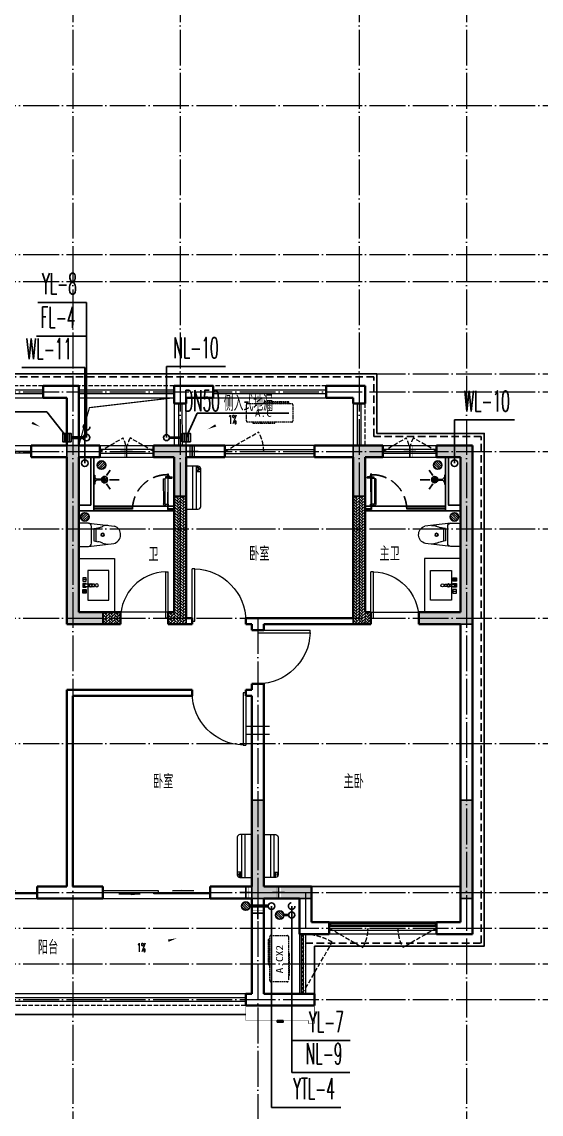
# Model space of a CAD drawing. Extents: x 27938 to 650306, y -92720 to 1524912.
# Drawn here: x 319461 to 328171, y 594028 to 612355 of the extents above; entities that cross this region are included whole.
import ezdxf

# ---------------------------------------------------------------- set-up
doc = ezdxf.new("R2010")
doc.units = 0
doc.header["$LTSCALE"] = 1000
doc.header["$MEASUREMENT"] = 0
for name, pattern in [('DASH', [0.35, 0.25, -0.1]), ('DOTE', [2.42, 2, -0.2, 0.02, -0.2]), ('HIDDEN', [0.375, 0.25, -0.125])]:
    doc.linetypes.add(name, pattern=pattern)
for name, color, linetype in [('3-栏杆1', 135, 'Continuous'), ('3.5方案汇报，与郭总、侯月琴确定户型_t8$0$2020.03.04 -1安徽标准化洋房户型(UA）_t8_t8$0$看线', 154, 'Continuous'), ('COLUMN', 9, 'Continuous'), ('DIM_凝结', 3, 'Continuous'), ('DIM_废水', 3, 'Continuous'), ('DIM_污水', 3, 'Continuous'), ('DIM_阳台', 132, 'Continuous'), ('DIM_雨水', 3, 'Continuous'), ('EQUIP_地漏', 7, 'Continuous'), ('EQUIP_污水', 7, 'Continuous'), ('IP-bath&kitchen-JOHNSON', 4, 'Continuous'), ('P-bath&kitchen-JOHNSON', 4, 'Continuous'), ('PIPE-凝结', 150, 'N'), ('PIPE-废水', 31, 'F'), ('PIPE-阳台', 132, 'YT'), ('PUB_TEXT', 4, 'Continuous'), ('TWT_LEAD', 3, 'Continuous'), ('VALVE_不分区给水', 7, 'Continuous'), ('VPIPE-凝结', 150, 'Continuous'), ('VPIPE-废水', 31, 'Continuous'), ('VPIPE-污水', 2, 'W'), ('VPIPE-阳台', 132, 'YT'), ('VPIPE-雨水', 4, 'DASH'), ('ZC', 6, 'Continuous'), ('保温', 6, 'Continuous'), ('机电标识类', 1, 'Continuous'), ('看线', 251, 'Continuous'), ('立面', 73, 'Continuous'), ('铝合金', 144, 'Continuous')]:
    doc.layers.add(name, color=color, linetype=linetype)
for name, color, linetype, lineweight in [('DOTE', 19, 'DOTE', 9), ('LVTRY', 1, 'Continuous', 13), ('PUB_HATCH', 8, 'Continuous', 9), ('WALL', 9, 'Continuous', 40), ('WINDOW', 8, 'Continuous', 15), ('平面-排水沟', 86, 'Continuous', 15), ('平面-栏杆', 135, 'Continuous', 15), ('平面-看线', 45, 'Continuous', 15), ('平面-空调室内机', 176, 'Continuous', 9), ('平面-空调预留孔', 173, 'Continuous', 15), ('空调', 76, 'Continuous', 13)]:
    doc.layers.add(name, color=color, linetype=linetype, lineweight=lineweight)
doc.styles.add('_TCH_DIM', font='SIMPLEX.shx', dxfattribs={"width": 0.6, "oblique": 10, "bigfont": 'hztxt.shx'})
doc.styles.add('_TWT_SERIAL', font='simplex.shx', dxfattribs={"width": 0.6, "oblique": 10, "height": 3, "bigfont": 'aadri.shx'})
doc.styles.get("Standard").update_dxf_attribs({"font": 'gbenor.shx', "bigfont": 'gbcbig.shx'})
doc.styles.add('黑体', font='simhei.ttf')
doc.linetypes.add('F', pattern='A,3,-0.2,["F",Standard,S=0.25,R=0,X=-0.1,Y=-0.115],-0.2', length=3.4)
doc.linetypes.add('N', pattern='A,3,-0.2,["N",Standard,S=0.25,R=0,X=-0.1,Y=-0.115],-0.2', length=3.4)
doc.linetypes.add('W', pattern='A,3,-0.2,["W",Standard,S=0.25,R=0,X=-0.1,Y=-0.115],-0.2', length=3.4)
doc.linetypes.add('YT', pattern='A,3,-0.2,["YT",Standard,S=0.25,R=0,X=-0.1,Y=-0.115],-0.35', length=3.55)

# ---------------------------------------------------------------- blocks, each defined once
blk = doc.blocks.new('rrrrrrrrrrrra')
at = {"color": 0}
for p, q in [((-112, 459), (-112, 324)), ((253, 484), (-87, 484)), ((278, 324), (278, 459)), ((-112, 324), (-64, -103)), ((-59, 271), (224, 271)), ((-21, 232), (-34, 154)), ((191, 200), (-26, 200)), ((186, 232), (-21, 232)), ((186, 232), (199, 154)), ((278, 324), (228, -116))]:
    blk.add_line(p, q, dxfattribs=at)
for centre, radius, start, end in [((-87, 459), 25, 90, 180), ((253, 459), 25, 0, 90), ((-59, 324), 53.3, 180, 270), ((224, 324), 53.3, 270, 0), ((149, -3), 224, 158.5202, 180), ((-323, 210), 294, 333.5369, 351.4828), ((488, 210), 294, 188.5172, 206.4631), ((16, -3), 224, 0, 21.4798), ((84, -64), 153, 195.0773, 340.1181)]:
    blk.add_arc(centre, radius, start, end, dxfattribs=at)
blk = doc.blocks.new('A$C1E0F638F')
at = {"color": 0}
for points in [[(500, 435), (500, 85), (0, 85), (0, 435)], [(270, 30), (230, 30), (230, 195), (270, 195)], [(120, 0), (180, 0), (180, 60), (120, 60)], [(147, 55), (153, 55), (153, 5), (147, 5)], [(230, 30), (270, 30), (270, 10), (230, 10)], [(380, 0), (320, 0), (320, 60), (380, 60)], [(353, 55), (347, 55), (347, 5), (353, 5)]]:
    blk.add_lwpolyline(points, close=True, dxfattribs=at)
blk.add_lwpolyline([(270, 60), (280, 60), (280, 0), (220, 0), (220, 60), (230, 60)], dxfattribs=at)
blk.add_circle((250, 236), 26, dxfattribs=at)
blk = doc.blocks.new('135')
blk.add_hatch(color=0).paths.add_polyline_path([(5, 2), (4, -1), (-5, 2), (-4, 5)])
at = {"color": 0}
for p, q in [((-6, 19), (-3, 19)), ((-3, 19), (-6, 19)), ((-6, 3), (5, -2)), ((-6, 3), (-5, 3)), ((-5, 11), (-5, 31)), ((5, 11), (-5, 11)), ((5, 10), (-5, 10)), ((-5, 3), (-4, 6)), ((-4, 6), (5, 2)), ((0, 0), (0, 39)), ((6, 19), (3, 19)), ((3, 19), (6, 19)), ((4, -1), (5, 2)), ((5, 11), (5, 32)), ((4, -1), (6, -2))]:
    blk.add_line(p, q, dxfattribs=at)
for centre, radius, start, end in [((6, 16), 13.5, 151.0147, 204.8403), ((13, 4), 20.5, 163.0924, 182.0012), ((-6, 4), 1, 184.2275, 248.4661), ((-5, 22), 0.5, 335.7643, 151.0147), ((4, 18), 9.42, 155.7643, 171.9773), ((9, 15), 14.6, 166.278, 198.0953), ((14, 4), 19.5, 163.7443, 182.5269), ((-5, 3), 0.5, 181.9385, 247.2597), ((5, 22), 0.5, 29.8425, 204.574), ((-6, 17), 11.7, 10.475, 24.574), ((-6, 15), 12.4, 338.6449, 16.0476), ((29, 7), 24, 172.9439, 199.2318), ((-6, 16), 13.4, 334.9111, 29.8425), ((26, 6), 20.6, 169.1454, 199.9526), ((6, -1), 1.17, 247.4597, 19.9526), ((6, -1), 0.5, 247.4597, 19.2318)]:
    blk.add_arc(centre, radius, start, end, dxfattribs=at)
blk.add_open_spline([(-5, 31), (-4, 31), (-2, 33), (1, 29), (3, 31), (5, 32)], degree=3, knots=[0, 0, 0, 0, 3.066329, 6.218313, 11.124135, 11.124135, 11.124135, 11.124135], dxfattribs=at)
blk = doc.blocks.new('SDFAWERAWER')
at = {"layer": 'LVTRY', "color": 0}
for p, q in [((593988, -1242191), (593978, -1242214)), ((594017, -1242203), (593988, -1242191)), ((594016, -1242220), (594027, -1242193)), ((594023, -1242211), (594030, -1242194)), ((594025, -1242211), (594031, -1242197)), ((594027, -1242193), (594033, -1242195)), ((594030, -1242194), (594031, -1242197)), ((594032, -1242197), (594033, -1242195)), ((594033, -1242195), (594034, -1242197)), ((594034, -1242198), (594034, -1242197)), ((593941, -1242210), (593784, -1242595)), ((593965, -1242220), (593807, -1242604)), ((593941, -1242210), (593965, -1242220)), ((594007, -1242226), (593978, -1242214)), ((594016, -1242220), (594022, -1242223)), ((594026, -1242204), (594018, -1242222)), ((594018, -1242222), (594021, -1242220)), ((594025, -1242211), (594021, -1242220)), ((594023, -1242221), (594022, -1242223)), ((594022, -1242223), (594024, -1242222)), ((594024, -1242221), (594024, -1242222)), ((594028, -1242234), (594078, -1242255)), ((594047, -1242201), (594036, -1242229)), ((594036, -1242229), (594039, -1242230)), ((594037, -1242211), (594088, -1242232)), ((594039, -1242230), (594045, -1242214)), ((594039, -1242230), (594042, -1242228)), ((594042, -1242228), (594051, -1242205)), ((594050, -1242202), (594043, -1242218)), ((594047, -1242201), (594050, -1242202)), ((594050, -1242202), (594051, -1242205)), ((594057, -1242246), (594067, -1242223)), ((593784, -1242595), (593807, -1242604)), ((593803, -1242641), (593813, -1242618)), ((593803, -1242641), (593833, -1242653)), ((593813, -1242618), (593842, -1242630)), ((593842, -1242630), (593833, -1242653)), ((593834, -1242656), (593833, -1242653)), ((593845, -1242629), (593834, -1242656)), ((593836, -1242657), (593834, -1242656)), ((593848, -1242630), (593836, -1242657)), ((593845, -1242629), (593842, -1242630)), ((593848, -1242630), (593845, -1242629)), ((593847, -1242662), (593858, -1242634)), ((593847, -1242662), (593850, -1242663)), ((593850, -1242663), (593861, -1242635)), ((593852, -1242662), (593862, -1242637)), ((593858, -1242634), (593861, -1242635)), ((593861, -1242635), (593862, -1242637))]:
    blk.add_line(p, q, dxfattribs=at)
blk.add_lwpolyline([(593823, -1242717), (594046, -1242174), (594037, -1242170), (593814, -1242713)], close=True, dxfattribs=at)
blk.add_arc((594075, -1242240), 15.3, 281.7932, 33.7019, dxfattribs=at)
for centre, major_axis, start_param, end_param in [((593974, -1242224), (3.93, 9.6), 0, 1.570796), ((593817, -1242608), (13.5, 33.1), 1.570796, 3.141593), ((593817, -1242608), (3.93, 9.6), 1.570796, 3.141593)]:
    blk.add_ellipse(centre, major_axis=major_axis, ratio=1, start_param=start_param, end_param=end_param, dxfattribs=at)
at = {"layer": 'P-bath&kitchen-JOHNSON', "color": 0, "linetype": 'DASH'}
blk.add_arc((593810, -1242714), 586, 67.5369, 157.1325, dxfattribs=at)
at = {"layer": 'LVTRY', "color": 8, "xscale": -1, "rotation": 157.7329157530927}
blk.add_blockref('135', (594045, -1242162), dxfattribs=at)
blk = doc.blocks.new('A$C5DCB2F21')
at = {"layer": 'IP-bath&kitchen-JOHNSON', "color": 0}
for p, q in [((-68, -213), (-158, -275)), ((0, -261), (0, -425)), ((68, -213), (158, -275))]:
    blk.add_line(p, q, dxfattribs=at)
for centre, major_axis, ratio, start_param, end_param in [((0, -179), (-51, 0), 0.990052, -1.36297, 4.504563), ((0, -178), (-26.8, 0), 0.994812, -1.167677, 4.309269)]:
    blk.add_ellipse(centre, major_axis=major_axis, ratio=ratio, start_param=start_param, end_param=end_param, dxfattribs=at)
at = {"layer": 'LVTRY', "color": 0}
for p, q in [((74, 0), (-74, 0)), ((-10, -174), (-10, -49)), ((11, -174), (11, -49))]:
    blk.add_line(p, q, dxfattribs=at)
blk.add_lwpolyline([(74, 0), (74, -16), (-74, -16), (-74, 0)], dxfattribs=at)
for points in [[(-26, -31, -0.364142), (-38, -16, -0.020495)], [(-10, -49, 0.214893), (-26, -31, 7.649644)], [(11, -49, -0.21439), (26, -31, -7.649644)], [(26, -31, 0.364142), (38, -16, 0.020495)]]:
    blk.add_lwpolyline(points, format="xyb", dxfattribs=at)
blk.add_arc((0, -174), 10.5, 180, 0, dxfattribs=at)
for centre, major_axis, ratio, start_param, end_param in [((0, -181), (53.6, 0), 0.987577, 1.76809, 7.656688), ((-12, -165), (0, 1.43), 0.85, -1.570796, 4.712389), ((12, -165), (0, 1.43), 0.85, 4.712389, 10.995574), ((-12, -189), (0, 1.43), 0.85, 4.712389, 10.995574), ((12, -189), (0, 1.43), 0.85, 4.712389, 10.995574)]:
    blk.add_ellipse(centre, major_axis=major_axis, ratio=ratio, start_param=start_param, end_param=end_param, dxfattribs=at)
blk = doc.blocks.new('GDGDRGDGRD')
at = {"layer": 'IP-bath&kitchen-JOHNSON', "color": 0}
for p, q in [((490533, 524228), (491883, 524228)), ((490533, 524193), (491183, 524193)), ((490533, 524183), (491183, 524183)), ((491183, 524183), (491183, 524193)), ((491883, 524183), (491783, 524183)), ((491783, 524173), (491783, 524183)), ((491883, 524173), (491783, 524173)), ((490533, 524148), (491883, 524148))]:
    blk.add_line(p, q, dxfattribs=at)
for points in [[(490533, 525048), (490533, 524148), (490283, 524148)], [(490483, 525048), (490483, 524248), (490283, 524248)]]:
    blk.add_lwpolyline(points, dxfattribs=at)
at = {"layer": 'LVTRY', "color": 0}
blk.add_lwpolyline([(490883, 522448), (490283, 522448), (490283, 523348), (490883, 523348)], close=True, dxfattribs=at)
at = {"layer": 'IP-bath&kitchen-JOHNSON', "color": 8}
for name, p, rotation in [('A$C5DCB2F21', (490533, 524673), 90.008488524447), ('SDFAWERAWER', (-528536, 1449334), 22.25976934310711)]:
    blk.add_blockref(name, p, dxfattribs=dict(at, rotation=rotation))
at = {"layer": 'LVTRY', "color": 8, "extrusion": (0, 0, -1), "xscale": -1, "zscale": -1, "rotation": 270}
blk.add_blockref('rrrrrrrrrrrra', (-490766, 523666), dxfattribs=at)
at = {"layer": 'LVTRY', "color": 8, "xscale": -1, "rotation": 270}
blk.add_blockref('A$C1E0F638F', (490347, 522649), dxfattribs=at)
blk = doc.blocks.new('FSFSFSFS')
at = {"layer": 'IP-bath&kitchen-JOHNSON', "color": 0}
for p, q in [((496432, 524228), (495082, 524228)), ((495082, 524183), (495182, 524183)), ((495082, 524173), (495182, 524173)), ((495182, 524173), (495182, 524183)), ((496432, 524193), (495782, 524193)), ((495782, 524183), (495782, 524193)), ((496432, 524183), (495782, 524183)), ((496432, 524148), (495082, 524148))]:
    blk.add_line(p, q, dxfattribs=at)
for points in [[(496432, 525048), (496432, 524148), (496682, 524148)], [(496482, 525048), (496482, 524248), (496682, 524248)]]:
    blk.add_lwpolyline(points, dxfattribs=at)
at = {"layer": 'LVTRY', "color": 0}
blk.add_lwpolyline([(496082, 522448), (496682, 522448), (496682, 523348), (496082, 523348)], close=True, dxfattribs=at)
at = {"layer": 'IP-bath&kitchen-JOHNSON', "color": 8, "xscale": -1}
for name, p, rotation in [('SDFAWERAWER', (1515501, 1449334), 337.7402306568929), ('A$C5DCB2F21', (496432, 524673), 269.991511475553)]:
    blk.add_blockref(name, p, dxfattribs=dict(at, rotation=rotation))
at = {"layer": 'LVTRY', "color": 8, "extrusion": (0, 0, -1), "zscale": -1, "rotation": 90.00000000000001}
blk.add_blockref('rrrrrrrrrrrra', (-496199, 523666), dxfattribs=at)
at = {"layer": 'LVTRY', "color": 8, "rotation": 90.00000000000001}
blk.add_blockref('A$C1E0F638F', (496617, 522649), dxfattribs=at)
blk = doc.blocks.new('gdfgdgdgr')
at = {"layer": 'PUB_HATCH'}
for points in [[(525378, 529314), (525378, 526314), (525978, 526314), (525978, 526514), (525578, 526514), (525578, 529114), (525578, 529114), (525578, 529314)], [(526828, 529114), (527178, 529114), (527178, 528464), (527378, 528464), (527378, 529314), (526828, 529314)], [(530678, 529114), (530678, 529314), (530178, 529314), (530178, 528464), (530378, 528464), (530378, 529114)], [(532178, 529314), (531578, 529314), (531578, 529114), (531978, 529114), (531978, 526514), (531278, 526514), (531278, 526314), (532178, 526314)], [(529478, 521914), (528678, 521914), (528678, 523364), (528478, 523364), (528478, 521714), (529478, 521714)], [(532178, 521714), (532178, 523364), (531978, 523364), (531978, 521714)]]:
    blk.add_hatch(color=256, dxfattribs=at).paths.add_polyline_path(points)
at = {"layer": 'COLUMN', "color": 8}
for p, q in [((525378, 529314), (525378, 526314)), ((525578, 529314), (525378, 529314)), ((525578, 529114), (525578, 529314)), ((527378, 529314), (526828, 529314)), ((526828, 529314), (526828, 529114)), ((527378, 528464), (527378, 529314)), ((530678, 529314), (530178, 529314)), ((530178, 529314), (530178, 528464)), ((530678, 529114), (530678, 529314)), ((532178, 529314), (531578, 529314)), ((531578, 529314), (531578, 529114)), ((532178, 526314), (532178, 529314)), ((525578, 526514), (525578, 529114)), ((525578, 529114), (525578, 529114)), ((526828, 529114), (527178, 529114)), ((527178, 529114), (527178, 528464)), ((530378, 528464), (530378, 529114)), ((530378, 529114), (530678, 529114)), ((531578, 529114), (531978, 529114)), ((531978, 529114), (531978, 526514)), ((527178, 528464), (527378, 528464)), ((530178, 528464), (530378, 528464)), ((525978, 526514), (525578, 526514)), ((525978, 526314), (525978, 526514)), ((531978, 526514), (531278, 526514)), ((531278, 526514), (531278, 526314)), ((525378, 526314), (525978, 526314)), ((531278, 526314), (532178, 526314)), ((528678, 523364), (528478, 523364)), ((528478, 523364), (528478, 521714)), ((528678, 521914), (528678, 523364)), ((532178, 523364), (531978, 523364)), ((531978, 523364), (531978, 521714)), ((532178, 521714), (532178, 523364)), ((529478, 521914), (528678, 521914)), ((529478, 521714), (529478, 521914)), ((528478, 521714), (529478, 521714)), ((531978, 521714), (532178, 521714))]:
    blk.add_line(p, q, dxfattribs=at)
blk = doc.blocks.new('ferre')
at = {"layer": '平面-空调预留孔', "color": 0, "linetype": 'DASH', "ltscale": 0.1}
for p, q in [((93393, 115403), (93393, 115393)), ((93403, 115383), (93756, 115383)), ((93766, 115393), (93766, 115403))]:
    blk.add_line(p, q, dxfattribs=at)
blk.add_lwpolyline([(94046, 115403), (93306, 115403, -0.414214), (93286, 115423), (93286, 115693, -0.414214), (93306, 115713), (94046, 115713, -0.414214), (94066, 115693), (94066, 115423, -0.414214)], format="xyb", close=True, dxfattribs=at)
blk.add_lwpolyline([(93997, 115743), (93577, 115743), (93577, 115727), (93997, 115727)], close=True, dxfattribs=at)
for centre, start, end in [((93403, 115393), 180, 270), ((93756, 115393), 270, 0)]:
    blk.add_arc(centre, 10, start, end, dxfattribs=at)
at = {"layer": '平面-空调预留孔', "color": 0, "linetype": 'DASH', "ltscale": 0.1, "style": '黑体', "width": 1.2}
blk.add_text('A.CX2', height=117, dxfattribs=at).set_placement((93428, 115492))
blk = doc.blocks.new('fergve')
at = {"layer": '平面-空调预留孔', "color": 8, "linetype": 'DASH', "ltscale": 0.1}
blk.add_blockref('ferre', (25670, -60416), dxfattribs=at)
blk = doc.blocks.new('dongkong')
at = {"color": 0}
blk.add_wipeout([(-603756, 210771), (-603756, 210571), (-603836, 210571), (-603836, 210771)], dxfattribs=at)
at = {"layer": '机电标识类', "color": 0, "linetype": 'DASH', "ltscale": 400}
for p, q in [((-603796, 210771), (-603796, 210571)), ((-603896, 210671), (-603696, 210671))]:
    blk.add_line(p, q, dxfattribs=at)
at = {"layer": '空调', "color": 0, "linetype": 'DASH', "const_width": 2}
blk.add_lwpolyline([(-603756, 210771), (-603756, 210571), (-603836, 210571), (-603836, 210771)], close=True, dxfattribs=at)
blk = doc.blocks.new('A$C001338C2')
at = {"color": 0}
for p, q in [((0, 249), (0, 22)), ((845, 304), (55, 304)), ((109, 215), (109, 304)), ((900, 22), (900, 249)), ((22, 0), (878, 0))]:
    blk.add_line(p, q, dxfattribs=at)
at = {"color": 0, "lineweight": 5}
for p, q in [((900, 215), (0, 215)), ((900, 143), (0, 143))]:
    blk.add_line(p, q, dxfattribs=at)
at = {"color": 0}
for points in [[(89, 226), (22, 226, -0.414214), (17, 232), (17, 243, -0.414214), (22, 249), (89, 249, -0.414214), (95, 243), (95, 232, -0.414214)], [(73, 275), (57, 275, -0.414214), (51, 281), (51, 283, -0.414214), (57, 289), (73, 289, -0.414214), (79, 283), (79, 281, -0.414214)]]:
    blk.add_lwpolyline(points, format="xyb", close=True, dxfattribs=at)
for centre, radius, start, end in [((55, 249), 55, 90, 180), ((845, 249), 55, 360, 90), ((22, 22), 22, 180, 270), ((878, 22), 22, 270, 360)]:
    blk.add_arc(centre, radius, start, end, dxfattribs=at)
blk = doc.blocks.new('A$C263B1184')
at = {"layer": '保温', "linetype": 'ByBlock', "ltscale": 10}
h = blk.add_hatch(dxfattribs=at)
h.set_pattern_fill('AR-HBONE', color=251, scale=55)
h.set_pattern_definition([(45, (-1020960.394, -343310.663), (0, 47.4157523), [100.584, -33.528]), (135, (-1020936.686, -343286.955), (3e-15, 47.4157523), [100.584, -33.528])])
h.paths.add_polyline_path([(-11700, 6200), (-11700, 8350), (-11900, 8350), (-11900, 6200)])
h = blk.add_hatch(dxfattribs=at)
h.set_pattern_fill('AR-HBONE', color=251, scale=55)
h.set_pattern_definition([(45, (-1017960.394, -343310.663), (0, 47.4157523), [100.584, -33.528]), (135, (-1017936.686, -343286.955), (3e-15, 47.4157523), [100.584, -33.528])])
h.paths.add_polyline_path([(-8700, 6200), (-8700, 8350), (-8900, 8350), (-8900, 6200)])
h = blk.add_hatch(dxfattribs=at)
h.set_pattern_fill('AR-HBONE', color=251, scale=55)
h.set_pattern_definition([(45, (-1021060.394, -345260.66), (0, 47.4157523), [100.584, -33.528]), (135, (-1021036.686, -345236.954), (3e-15, 47.4157523), [100.584, -33.528])])
h.paths.add_polyline_path([(-11900, 6200), (-11900, 6400), (-12000, 6400), (-12000, 6200)])
h = blk.add_hatch(dxfattribs=at)
h.set_pattern_fill('AR-HBONE', color=251, scale=55)
h.set_pattern_definition([(45, (-1017760.394, -345260.66), (0, 47.4157523), [100.584, -33.528]), (135, (-1017736.686, -345236.954), (3e-15, 47.4157523), [100.584, -33.528])])
h.paths.add_polyline_path([(-8600, 6200), (-8600, 6400), (-8700, 6400), (-8700, 6200)])
h = blk.add_hatch(dxfattribs=at)
h.set_pattern_fill('AR-HBONE', color=251, scale=55)
h.set_pattern_definition([(45, (-1016860.394, -345260.66), (0, 47.4157523), [100.584, -33.528]), (135, (-1016836.686, -345236.954), (3e-15, 47.4157523), [100.584, -33.528])])
h.paths.add_polyline_path([(-7500, 6200), (-7500, 6400), (-7800, 6400), (-7800, 6200)])
at = {"layer": '保温', "color": 251, "linetype": 'ByBlock', "ltscale": 10}
for p, q in [((-11700, 6300), (-11700, 6200)), ((-8900, 6300), (-8900, 6200))]:
    blk.add_line(p, q, dxfattribs=at)
blk = doc.blocks.new('GDGDGRDGDGDR')
at = {"layer": 'DOTE', "linetype": 'DOTE', "ltscale": 0.3}
for p, q in [((320317, 612949), (320317, 593949)), ((322117, 612949), (322117, 602349)), ((325117, 612949), (325117, 602349)), ((326917, 612949), (326917, 593949)), ((270117, 610949), (328917, 610949)), ((270117, 608449), (328917, 608449)), ((270117, 607999), (328917, 607999)), ((270117, 606449), (328917, 606449)), ((270117, 606149), (328917, 606149)), ((270117, 605149), (328917, 605149)), ((270117, 603849), (328917, 603849)), ((270117, 602349), (328917, 602349)), ((323417, 602349), (323417, 593949)), ((270117, 600249), (328917, 600249)), ((270117, 597749), (328917, 597749)), ((324217, 597749), (324217, 597149)), ((270117, 597149), (328917, 597149)), ((270117, 596549), (328917, 596549)), ((270117, 595949), (328917, 595949))]:
    blk.add_line(p, q, dxfattribs=at)
blk = doc.blocks.new('A$C12C278E8')
at = {"color": 8}
for points in [[(-60, 0), (-60, -200), (-140, -200), (-140, 0)], [(18060, 0), (18060, -200), (18140, -200), (18140, 0)]]:
    blk.add_wipeout(points, dxfattribs=at)
at = {"layer": '机电标识类', "color": 8, "linetype": 'DASH', "ltscale": 400}
for p, q in [((-100, 0), (-100, -200)), ((18100, 0), (18100, -200)), ((-200, -100), (0, -100)), ((18200, -100), (18000, -100))]:
    blk.add_line(p, q, dxfattribs=at)
at = {"layer": '空调', "color": 8, "linetype": 'DASH', "const_width": 2}
blk.add_lwpolyline([(-60, 0), (-60, -200), (-140, -200), (-140, 0)], close=True, dxfattribs=at)
at = {"layer": '空调', "color": 8, "linetype": 'DASH'}
blk.add_lwpolyline([(18060, 0), (18060, -200), (18140, -200), (18140, 0)], close=True, dxfattribs=at)
blk = doc.blocks.new('gsergvr')
at = {"layer": '平面-空调预留孔', "color": 0, "linetype": 'DASH', "ltscale": 0.1}
for p, q in [((34075, 17176), (34075, 17166)), ((34085, 17156), (34438, 17156)), ((34448, 17166), (34448, 17176))]:
    blk.add_line(p, q, dxfattribs=at)
blk.add_lwpolyline([(34729, 17176), (33989, 17176, -0.414214), (33969, 17196), (33969, 17466, -0.414214), (33989, 17486), (34729, 17486, -0.414214), (34749, 17466), (34749, 17196, -0.414214)], format="xyb", close=True, dxfattribs=at)
blk.add_lwpolyline([(34679, 17515), (34260, 17515), (34260, 17500), (34679, 17500)], close=True, dxfattribs=at)
for centre, start, end in [((34085, 17166), 180, 270), ((34438, 17166), 270, 0)]:
    blk.add_arc(centre, 10, start, end, dxfattribs=at)
at = {"layer": '平面-空调预留孔', "color": 0, "linetype": 'DASH', "ltscale": 0.1, "style": '黑体', "width": 1.2}
blk.add_text('A.C', height=117, dxfattribs=at).set_placement((34111, 17265))
blk = doc.blocks.new('rtyryrtyeeretee')
at = {"layer": '平面-空调预留孔', "color": 8}
blk.add_blockref('gsergvr', (635673, 326706), dxfattribs=at)
blk = doc.blocks.new('$TwtSys$00000137')
at = {"color": 7}
for p, q in [((-46.875, -93.75), (-46.875, 93.75)), ((0, -93.75), (0, 93.75)), ((46.875, -93.75), (46.875, 93.75))]:
    blk.add_line(p, q, dxfattribs=at)
blk.add_lwpolyline([(-93.75, -93.75), (93.75, -93.75), (93.75, 93.75), (-93.75, 93.75)], close=True, dxfattribs=at)
blk = doc.blocks.new('$VALVE$00000533')
at = {"ltscale": 0.5, "const_width": 25}
for points in [[(-225, 75), (225, 75)], [(-225, -75), (225, -75)]]:
    blk.add_lwpolyline(points, dxfattribs=at)
blk = doc.blocks.new('A$C63B27F85')
at = {"layer": 'VALVE_不分区给水', "xscale": 0.8999999999999999, "yscale": -0.8999999999999999, "zscale": 0.8999999999999999}
blk.add_blockref('$VALVE$00000533', (51300, -10480), dxfattribs=at)
blk = doc.blocks.new('$WINLIB2D$00000001')
at = {"color": 0}
for points in [[(-0.5, 0.5), (-0.5, -0.5)], [(-0.5, 0.5), (0.5, 0.5)], [(0.5, -0.5), (0.5, 0.5)], [(0.5, 0.167), (-0.5, 0.167)], [(0.5, -0.167), (-0.5, -0.167)], [(-0.5, -0.5), (0.5, -0.5)]]:
    blk.add_lwpolyline(points, dxfattribs=at)
blk = doc.blocks.new('$DorLib2D$00000131')
at = {"color": 0, "linetype": 'Continuous'}
for p, q in [((0.15, 0.125), (0.2319, 0.1973)), ((0.2319, 0.1973), (0.2319, 0.125)), ((-0.5, 0.125), (-0.5, 0)), ((0.0192, 0.125), (-0.5, 0.125)), ((0.0192, 0), (0.0192, 0.125)), ((0.35, 0.125), (0.15, 0.125)), ((-0.5, 0), (0.0192, 0)), ((-0.024, 0), (0.5, 0)), ((-0.024, -0.125), (-0.024, 0)), ((0.5, 0), (0.5, -0.125)), ((-0.35, -0.125), (-0.15, -0.125)), ((-0.2319, -0.1973), (-0.2319, -0.125)), ((-0.15, -0.125), (-0.2319, -0.1973)), ((0.5, -0.125), (-0.024, -0.125))]:
    blk.add_line(p, q, dxfattribs=at)
blk = doc.blocks.new('$DorLib2D$00000001')
for p, q in [((0.45, 0.975), (0.5, 0.975)), ((0.45, 0), (0.45, 0.975)), ((0.5, 0), (0.5, 0.975)), ((0.5, 0), (0.45, 0))]:
    blk.add_line(p, q)
at = {"lineweight": 13}
blk.add_arc((0.475, 0), 0.975, 91.4693, 180, dxfattribs=at)
blk = doc.blocks.new('$WINLIB2D$00000039')
at = {"color": 0}
for points in [[(-0.5, 0.5), (-0.5, -0.5)], [(0.5, 0.5), (-0.5, 0.5)], [(0.5, -0.5), (0.5, 0.5)], [(-0.5, 0.167), (0.5, 0.167)], [(-0.452, -0.167), (-0.5, 0.084)], [(-0.384, -0.167), (-0.448, 0.167)], [(-0.316, -0.167), (-0.38, 0.167)], [(-0.248, -0.167), (-0.312, 0.167)], [(-0.18, -0.167), (-0.244, 0.167)], [(-0.112, -0.167), (-0.176, 0.167)], [(-0.044, -0.167), (-0.108, 0.167)], [(0.024, -0.167), (-0.04, 0.167)], [(0.092, -0.167), (0.028, 0.167)], [(0.16, -0.167), (0.096, 0.167)], [(0.228, -0.167), (0.164, 0.167)], [(0.296, -0.167), (0.232, 0.167)], [(0.364, -0.167), (0.3, 0.167)], [(0.432, -0.167), (0.368, 0.167)], [(0.5, -0.167), (0.436, 0.167)], [(-0.5, -0.167), (0.5, -0.167)], [(0.5, -0.5), (-0.5, -0.5)]]:
    blk.add_lwpolyline(points, dxfattribs=at)
blk = doc.blocks.new('$TwtSys$00000141')
for p, q in [((-141, 12), (-15, 138)), ((-141, 12), (-15, 138)), ((-131, -53), (53, 131)), ((-131, -53), (53, 131)), ((-100, -100), (100, 100)), ((-100, -100), (100, 100)), ((-49, -131), (131, 49)), ((-49, -131), (131, 49)), ((17, -138), (138, -17)), ((17, -138), (138, -17))]:
    blk.add_line(p, q)
blk.add_circle((0, 0), 141)
blk.add_circle((0, 0), 141)
blk = doc.blocks.new('$TwtSys$00000147')
blk.add_circle((0, 0, 0), 25)

msp = doc.modelspace()

# ---------------------------------------------------------------- hatches: boundary and pattern name
at = {"layer": '立面'}
h = msp.add_hatch(dxfattribs=at)
h.set_pattern_fill('ANSI31', color=8, scale=2)
h.set_pattern_definition([(45, (-564484.0693, -199996.653), (-2.24506403, 2.24506403), [])])
h.paths.add_polyline_path([(323741.2, 595568.8), (323841.2, 595568.8), (323841.2, 595598.8), (323741.2, 595598.8)])

# ---------------------------------------------------------------- linework, layer by layer
at = {"color": 8, "const_width": 8}
msp.add_lwpolyline([(324366.6, 595848.8), (324366.6, 595548.8), (324266.6, 595548.8), (324266.6, 595598.8), (323216.6, 595598.8), (323216.6, 595848.8)], dxfattribs=at)
at = {"layer": '3-栏杆1', "color": 8}
for p, q in [((324636.8, 597231), (324616.6, 597248.8)), ((324616.6, 597248.8), (324636.8, 597231)), ((324636.8, 597201.7), (324616.6, 597181.9)), ((324616.6, 597181.9), (324636.8, 597201.7)), ((324636.8, 597231), (326396.3, 597231)), ((324636.8, 597231), (324636.8, 597201.7)), ((326396.3, 597201.7), (324636.8, 597201.7)), ((326396.3, 597231), (326416.6, 597248.8)), ((326416.6, 597248.8), (326396.3, 597231)), ((326396.3, 597231), (326396.3, 597201.7)), ((326416.6, 597181.9), (326396.3, 597201.7))]:
    msp.add_line(p, q, dxfattribs=at)
at = {"layer": '3.5方案汇报，与郭总、侯月琴确定户型_t8$0$2020.03.04 -1安徽标准化洋房户型(UA）_t8_t8$0$看线', "color": 8, "ltscale": 10}
msp.add_line((324316.6, 597848.8), (326816.6, 597848.8), dxfattribs=at)
at = {"layer": 'DIM_凝结'}
for p, q in [((321886.9, 605378.8), (321886.9, 606571.4)), ((321886.9, 606571.4), (322876.4, 606571.4)), ((323986.6, 597368.8), (323986.6, 594727.8)), ((323986.6, 594727.8), (324963.4, 594727.8))]:
    msp.add_line(p, q, dxfattribs=at)
at = {"layer": 'DIM_废水'}
for p, q in [((320546.6, 607081.4), (319705.6, 607081.4)), ((320546.6, 605378.8), (320546.6, 607081.4))]:
    msp.add_line(p, q, dxfattribs=at)
at = {"layer": 'DIM_污水'}
for p, q in [((320516.6, 606552.8), (319461.3, 606552.8)), ((326716.6, 604948.8), (326716.6, 605675.7)), ((326716.6, 605675.7), (327723.5, 605675.7))]:
    msp.add_line(p, q, dxfattribs=at)
at = {"layer": 'DIM_阳台'}
for p, q in [((323646.6, 597518.8), (323646.6, 594139.2)), ((323646.6, 594139.2), (324810.6, 594139.2))]:
    msp.add_line(p, q, dxfattribs=at)
at = {"layer": 'DIM_雨水'}
for p, q in [((320546.6, 607647.5), (319729.8, 607647.5)), ((320546.6, 605558.8), (320546.6, 607647.5)), ((323986.6, 597518.8), (323986.6, 595261.7)), ((323986.6, 595261.7), (324964.9, 595261.7))]:
    msp.add_line(p, q, dxfattribs=at)
at = {"layer": 'PIPE-凝结', "const_width": 45}
for points in [[(321936.9, 605378.8), (322146.8, 605378.8)], [(323936.6, 597368.8), (323857.1, 597368.8)]]:
    msp.add_lwpolyline(points, dxfattribs=at)
at = {"layer": 'PIPE-废水', "const_width": 55}
msp.add_lwpolyline([(320491.6, 605378.8), (320286.9, 605378.8)], dxfattribs=at)
at = {"layer": 'TWT_LEAD'}
for p, q in [((319881.1, 605812.8), (317987.9, 605812.8)), ((320216.6, 605388.3), (319881.1, 605812.8)), ((322216.8, 605378.8), (322403.1, 605790.1)), ((322403.1, 605790.1), (323938.9, 605790.1))]:
    msp.add_line(p, q, dxfattribs=at)
at = {"layer": 'VPIPE-凝结'}
msp.add_circle((323986.6, 597368.8), 50, dxfattribs=at)
at = {"layer": 'VPIPE-污水'}
msp.add_circle((326716.6, 604948.8), 55, dxfattribs=at)
at = {"layer": 'VPIPE-雨水'}
msp.add_circle((320546.6, 605558.8), 55, dxfattribs=at)
at = {"layer": 'WALL', "color": 8}
for p, q in [((319816.6, 606248.8), (320416.6, 606248.8)), ((319816.6, 606248.8), (319816.6, 606048.8)), ((322016.6, 606248.8), (322666.7, 606248.8)), ((322016.6, 606248.8), (322016.6, 605948.8)), ((322666.7, 606248.8), (322666.7, 606048.8)), ((324566.7, 606248.8), (325216.6, 606248.8)), ((324566.7, 606248.8), (324566.7, 606048.8)), ((325216.6, 606248.8), (325216.6, 605948.8)), ((319816.6, 606048.8), (320216.6, 606048.8)), ((322216.6, 605948.8), (322016.6, 605948.8)), ((322216.6, 606048.8), (322666.7, 606048.8)), ((322216.6, 606048.8), (322216.6, 605948.8)), ((324566.7, 606048.8), (325016.6, 606048.8)), ((325016.6, 606048.8), (325016.6, 605948.8)), ((325216.6, 605948.8), (325016.6, 605948.8)), ((322866.7, 605048.8), (322866.7, 605248.8)), ((325116.6, 605248.8), (324366.7, 605248.8)), ((324366.7, 605248.8), (324366.7, 605048.8)), ((325516.6, 605248.8), (325116.6, 605248.8)), ((325516.6, 605048.8), (325516.6, 605248.8)), ((327016.6, 605248.8), (326416.6, 605248.8)), ((326416.6, 605248.8), (326416.6, 605048.8)), ((327016.6, 605248.8), (327016.6, 602348.8)), ((324366.7, 605048.8), (325016.6, 605048.8)), ((325016.6, 605048.8), (325016.6, 602348.8)), ((325216.6, 605048.8), (325516.6, 605048.8)), ((325216.6, 605048.8), (325216.6, 602448.8)), ((326416.6, 605048.8), (326816.6, 605048.8)), ((326816.6, 605048.8), (326816.6, 602448.8)), ((321116.6, 602448.8), (320416.6, 602448.8)), ((321116.6, 602248.8), (321116.6, 602448.8)), ((322016.6, 602448.8), (321916.6, 602448.8)), ((321916.6, 602448.8), (321916.6, 602248.8)), ((325316.6, 602448.8), (325216.6, 602448.8)), ((325316.6, 602248.8), (325316.6, 602448.8)), ((326816.6, 602448.8), (326116.6, 602448.8)), ((326116.6, 602448.8), (326116.6, 602248.8)), ((320216.6, 602248.8), (321116.6, 602248.8)), ((321916.6, 602248.8), (322116.6, 602248.8)), ((322116.6, 602248.8), (322316.6, 602248.8)), ((322316.6, 602348.8), (322216.6, 602348.8)), ((322316.6, 602248.8), (322316.6, 602348.8)), ((323416.6, 602348.8), (323216.6, 602348.8)), ((323216.6, 602348.8), (323216.6, 602248.8)), ((323216.6, 602248.8), (323316.6, 602248.8)), ((323316.6, 602248.8), (323316.6, 602148.8)), ((323416.6, 602348.8), (325016.6, 602348.8)), ((323516.6, 602148.8), (323516.6, 602248.8)), ((323516.6, 602248.8), (325116.6, 602248.8)), ((325116.6, 602248.8), (325316.6, 602248.8)), ((326116.6, 602248.8), (326816.6, 602248.8)), ((326816.6, 602248.8), (326816.6, 597248.8)), ((327016.6, 602348.8), (327016.6, 597048.8)), ((323316.6, 602148.8), (323516.6, 602148.8)), ((322316.6, 601148.8), (320216.6, 601148.8)), ((320216.6, 601148.8), (320216.6, 597848.8)), ((322316.6, 601048.8), (322316.6, 601148.8)), ((323316.6, 601148.8), (323216.6, 601148.8)), ((323216.6, 601148.8), (323216.6, 601048.8)), ((323516.6, 601248.8), (323316.6, 601248.8)), ((323316.6, 601248.8), (323316.6, 601148.8)), ((323516.6, 601048.8), (323516.6, 601248.8)), ((320316.6, 601048.8), (322316.6, 601048.8)), ((320316.6, 601048.8), (320316.6, 597848.8)), ((323216.6, 601048.8), (323316.6, 601048.8)), ((323516.6, 601048.8), (323516.6, 597848.8)), ((320216.6, 597848.8), (319716.6, 597848.8)), ((319716.6, 597848.8), (319716.6, 597648.8)), ((320816.6, 597848.8), (320316.6, 597848.8)), ((320816.6, 597648.8), (320816.6, 597848.8)), ((322616.6, 597848.8), (322616.6, 597648.8)), ((324316.6, 597848.8), (324316.6, 597248.8)), ((319716.6, 597648.8), (320316.6, 597648.8)), ((320316.6, 597648.8), (320816.6, 597648.8)), ((324116.6, 597648.8), (324116.6, 597148.8)), ((324116.6, 597148.8), (324116.6, 597048.8)), ((324616.6, 597248.8), (324316.6, 597248.8)), ((324616.6, 597048.8), (324616.6, 597248.8)), ((326816.6, 597248.8), (326416.6, 597248.8)), ((326416.6, 597248.8), (326416.6, 597048.8)), ((324116.6, 597048.8), (324216.6, 597048.8)), ((324216.6, 597048.8), (324616.6, 597048.8)), ((326416.6, 597048.8), (327016.6, 597048.8)), ((323216.6, 596048.8), (323316.6, 596048.8)), ((323216.6, 596048.8), (323216.6, 595848.8)), ((323516.6, 596048.8), (324116.6, 596048.8)), ((324116.6, 596048.8), (324216.6, 596048.8)), ((324216.6, 596048.8), (324366.6, 596048.8)), ((324366.6, 596048.8), (324366.6, 595848.8)), ((323216.6, 595848.8), (323416.6, 595848.8)), ((323416.6, 595848.8), (324216.6, 595848.8)), ((324216.6, 595848.8), (324366.6, 595848.8))]:
    msp.add_line(p, q, dxfattribs=at)
at = {"layer": 'WINDOW'}
for p, q in [((321916.6, 602448.8), (321116.6, 602448.8)), ((325316.6, 602448.8), (326116.6, 602448.8)), ((317316.6, 597648.8), (319716.6, 597648.8)), ((320816.6, 597648.8), (322616.6, 597648.8))]:
    msp.add_line(p, q, dxfattribs=at)
at = {"layer": 'WINDOW', "color": 8, "linetype": 'DASH', "ltscale": 0.3}
for points in [[(320766.6, 605148.8), (321156.3, 605373.7, -0.1316053), (321216.6, 605148.8)], [(321666.6, 605148.8), (321276.8, 605373.7, 0.1316053), (321216.6, 605148.8)], [(322866.7, 605148.8), (323429.8, 605473.4, -0.1314846), (323516.7, 605148.8)], [(325516.6, 605148.8), (325906.3, 605373.7, -0.1316053), (325966.6, 605148.8)], [(326416.6, 605148.8), (326026.8, 605373.7, 0.1316053), (325966.6, 605148.8)], [(324616.6, 597148.8), (325179.7, 596824.2, 0.1314846), (325266.6, 597148.8)], [(326416.6, 597148.8), (325853.4, 596824.2, -0.1314846), (325766.6, 597148.8)], [(324166.6, 596048.8), (324666.6, 596914.8, 0.1316525), (324166.6, 597048.8)]]:
    msp.add_lwpolyline(points, format="xyb", dxfattribs=at)
at = {"layer": '平面-排水沟', "color": 8}
for points in [[(319482.1, 605698.5, 0, 0, 0), (319768.2, 605561.7, 0, 40, 0), (319632.9, 605626.4, 0, 0, 0)], [(322862.7, 605655.6, 0, 0, 0), (322576.6, 605518.8, 0, 40, 0), (322712, 605583.5, 0, 0, 0)], [(321570.3, 596841.7, 0, 0, 0), (322060.4, 596978.8, 0, 40, 0), (321916, 596938.4, 0, 0, 0)]]:
    msp.add_lwpolyline(points, format="xyseb", dxfattribs=at)
at = {"layer": '平面-栏杆', "color": 8}
for p, q in [((323216.6, 595978.8), (317316.6, 595978.8)), ((323216.6, 595918.8), (317316.6, 595918.8))]:
    msp.add_line(p, q, dxfattribs=at)
for points in [[(317616.6, 606178.8), (319816.6, 606179.1)], [(317616.6, 606118.8), (319816.6, 606119.1)], [(320416.6, 606178.8), (322016.6, 606179.1)], [(320416.6, 606118.8), (322016.6, 606119.1)], [(322666.7, 606178.8), (324566.7, 606179.1)], [(322666.7, 606118.8), (324566.7, 606119.1)], [(322086.6, 605948.8), (322086.9, 605248.8)], [(322146.6, 605948.8), (322146.9, 605248.8)], [(325086.3, 605948.8), (325086.6, 605248.8)], [(325146.3, 605948.8), (325146.6, 605248.8)]]:
    msp.add_lwpolyline(points, dxfattribs=at)
at = {"layer": '平面-看线', "color": 8, "linetype": 'DASH', "ltscale": 0.3}
for p, q in [((319816.6, 606249.1), (317616.6, 606248.8)), ((322016.6, 606249.1), (320416.6, 606248.8)), ((324566.7, 606249.1), (322666.7, 606248.8)), ((325216.6, 605248.8), (325216.3, 605948.8)), ((323216.6, 595848.8), (317316.6, 595848.8))]:
    msp.add_line(p, q, dxfattribs=at)
at = {"layer": '平面-看线', "color": 8}
for p, q in [((322216.9, 605248.8), (322216.6, 605948.8)), ((323216.6, 596048.8), (317316.6, 596048.8))]:
    msp.add_line(p, q, dxfattribs=at)
for points in [[(317616.6, 606048.8), (319816.6, 606049.1)], [(320416.6, 606048.8), (322016.6, 606049.1)], [(322016.6, 605948.8), (322016.9, 605248.8)], [(322666.7, 606048.8), (324566.7, 606049.1)], [(325016.3, 605948.8), (325016.6, 605248.8)]]:
    msp.add_lwpolyline(points, dxfattribs=at)
at = {"layer": '看线', "color": 8, "ltscale": 0.5}
for points in [[(324366.6, 596848.8), (324366.6, 596048.8)], [(317316.6, 595698.8), (323216.6, 595698.8)]]:
    msp.add_lwpolyline(points, dxfattribs=at)
at = {"layer": '立面', "color": 8}
msp.add_lwpolyline([(323741.2, 595568.8), (323841.2, 595568.8), (323841.2, 595598.8), (323741.2, 595598.8)], close=True, dxfattribs=at)
at = {"layer": '铝合金', "color": 8}
msp.add_lwpolyline([(323741.2, 595568.8), (323841.2, 595568.8), (323841.2, 595598.8), (323741.2, 595598.8)], close=True, dxfattribs=at)

# ---------------------------------------------------------------- block references
at = {"color": 8}
for name, p in [('gdfgdgdgr', (-205160.8, 75935)), ('rtyryrtyeeretee', (-346415.3, 261757.8))]:
    msp.add_blockref(name, p, dxfattribs=at)
at = {"color": 8, "xscale": -1}
for name in ['FSFSFSFS', 'GDGDRGDGRD']:
    msp.add_blockref(name, (817099, 80000.3), dxfattribs=at)
at = {"layer": 'EQUIP_地漏', "xscale": 0.5, "yscale": -0.5, "zscale": 0.5}
for p in [(326436.5, 604918.8), (326716.6, 604048.5), (323786.6, 597368.8)]:
    msp.add_blockref('$TwtSys$00000141', p, dxfattribs=at)
at = {"layer": 'EQUIP_地漏', "xscale": 0.5, "yscale": 0.5, "zscale": 0.5, "rotation": 180}
msp.add_blockref('$TwtSys$00000141', (320516.6, 604048.5), dxfattribs=at)
at = {"layer": 'EQUIP_污水'}
for p in [(320816.7, 603748.7), (320616.7, 602898.8)]:
    msp.add_blockref('$TwtSys$00000147', p, dxfattribs=at)
at = {"layer": 'EQUIP_污水', "yscale": -1, "rotation": 180}
for p in [(326416.5, 603748.7), (326616.5, 602898.8)]:
    msp.add_blockref('$TwtSys$00000147', p, dxfattribs=at)
at = {"layer": 'WINDOW'}
for name, p, xscale, yscale, zscale in [('$WINLIB2D$00000001', (323616.7, 605148.8), -1500, -200, -1500), ('$DorLib2D$00000001', (322766.6, 602298.8), -900, 900, -900), ('$DorLib2D$00000001', (325716.6, 602348.8), -800, 800, -800), ('$DorLib2D$00000131', (318516.6, 597748.8), 2400, 200, 2400), ('$DorLib2D$00000131', (321716.6, 597748.8), 1800, 200, 1800), ('$WINLIB2D$00000001', (325516.6, 597148.8), -1800, -200, -1800)]:
    msp.add_blockref(name, p, dxfattribs=dict(at, xscale=xscale, yscale=yscale, zscale=zscale))
for name, p, xscale, yscale, zscale, rotation in [('$DorLib2D$00000001', (321516.6, 602348.8), -800, -800, -800, 179.9999999875269), ('$DorLib2D$00000001', (323416.6, 601698.8), -900, 900, -900, 270), ('$DorLib2D$00000001', (322766.6, 601098.8), -900, 900, -900, 179.9999999875247), ('$WINLIB2D$00000039', (324166.6, 596548.8), -1000, 100, -1000, 270)]:
    msp.add_blockref(name, p, dxfattribs=dict(at, xscale=xscale, yscale=yscale, zscale=zscale, rotation=rotation))
at = {"layer": 'ZC'}
msp.add_blockref('A$C63B27F85', (272116.6, 610948.8), dxfattribs=at)
at = {"layer": '平面-空调预留孔', "color": 8}
for p, xscale, yscale, zscale, rotation in [((322216.7, 604899.1), 0.8000000000465648, 0.8000000000465648, 0.8000000000465648, 270.0000002334302), ((323316.5, 597998.8), 0.800000000046565, 0.800000000046565, 0.800000000046565, 90.00000023343017), ((323516.7, 597998.8), -0.800000000046565, 0.800000000046565, 0.800000000046565, 269.9999997665698)]:
    msp.add_blockref('A$C001338C2', p, dxfattribs=dict(at, xscale=xscale, yscale=yscale, zscale=zscale, rotation=rotation))
at = {"layer": '平面-空调预留孔', "color": 8, "rotation": 90.00000000000001}
msp.add_blockref('fergve', (378917.7, 477292), dxfattribs=at)

# ---------------------------------------------------------------- texts
at = {"layer": 'DIM_凝结', "color": 7, "style": '_TWT_SERIAL', "width": 0.48}
for s, p in [('NL-10', (322004.4, 606711.4)), ('NL-9', (324224.5, 594867.8))]:
    msp.add_text(s, height=350, dxfattribs=at).set_placement(p)
at = {"layer": 'DIM_废水', "color": 7, "style": '_TWT_SERIAL', "width": 0.48}
msp.add_text('FL-4', height=350, dxfattribs=at).set_placement((319775.6, 607221.4))
at = {"layer": 'DIM_污水', "color": 7, "style": '_TWT_SERIAL', "width": 0.48}
for s, p in [('WL-11', (319531.3, 606692.8)), ('WL-10', (326875.5, 605815.7))]:
    msp.add_text(s, height=350, dxfattribs=at).set_placement(p)
at = {"layer": 'DIM_阳台', "color": 7, "style": '_TWT_SERIAL', "width": 0.48}
msp.add_text('YTL-4', height=350, dxfattribs=at).set_placement((324012.6, 594279.2))
at = {"layer": 'DIM_雨水', "color": 7, "style": '_TWT_SERIAL', "width": 0.48}
for s, p in [('YL-8', (319799.8, 607787.5)), ('YL-7', (324278.9, 595401.7))]:
    msp.add_text(s, height=350, dxfattribs=at).set_placement(p)
at = {"layer": 'PUB_TEXT', "color": 8}
msp.add_text('卫', height=236.3, rotation=360, dxfattribs=at).set_placement((321584.2, 603304.1))
for s, p in [('卧室', (323273, 603313.1)), ('主卫', (325460, 603313.1)), ('卧室', (321661.2, 599491.3)), ('主卧', (324856.6, 599491.3)), ('阳台', (319730.6, 596708.1))]:
    msp.add_text(s, height=236.31, dxfattribs=at).set_placement(p)
at = {"layer": 'TWT_LEAD', "color": 7, "style": '_TWT_SERIAL'}
for s, height, width, p in [('DN50', 350, 0.48, (322183.7, 605825.1)), ('侧入式地漏', 261.81, 0.6, (322847.7, 605825.1))]:
    msp.add_text(s, height=height, dxfattribs=dict(at, width=width)).set_placement(p)
at = {"layer": '平面-排水沟', "color": 8, "style": '_TCH_DIM', "width": 0.423529}
for p in [(322921.5, 605609.3), (321394.4, 596749.8)]:
    msp.add_text('1%', height=148.75, dxfattribs=at).set_placement(p)

# ---------------------------------------------------------------- next in the draw order: block references
at = {"layer": '平面-空调室内机', "color": 8, "ltscale": 0.3, "rotation": 180}
for p in [(-282579.5, 815819.6), (-277829.5, 815819.8), (-280029.4, 808419.6)]:
    msp.add_blockref('dongkong', p, dxfattribs=at)
at = {"layer": '平面-空调室内机', "color": 8, "ltscale": 0.3, "xscale": -1}
for p, rotation in [((927012.6, 808419.6), 180), ((112745.9, 1201194.9), 270)]:
    msp.add_blockref('dongkong', p, dxfattribs=dict(at, rotation=rotation))

# ---------------------------------------------------------------- next in the draw order: linework, layer by layer
at = {"layer": 'PIPE-阳台', "const_width": 55}
msp.add_lwpolyline([(323591.6, 597518.8), (323287.1, 597518.8)], dxfattribs=at)
at = {"layer": 'WALL', "color": 8}
msp.add_line((323516.6, 597648.8), (323516.6, 596048.8), dxfattribs=at)

# ---------------------------------------------------------------- next in the draw order: block references
at = {"layer": 'WINDOW', "xscale": 900, "yscale": -200, "zscale": 900}
msp.add_blockref('$WINLIB2D$00000001', (325966.6, 605148.8), dxfattribs=at)
at = {"layer": '平面-空调室内机', "color": 8, "ltscale": 0.3, "xscale": -1, "rotation": 180}
for p in [(927012.6, 808419.6), (927562.7, 808419.6)]:
    msp.add_blockref('dongkong', p, dxfattribs=at)

# ---------------------------------------------------------------- next in the draw order: linework, layer by layer
at = {"layer": 'VPIPE-阳台'}
msp.add_circle((323646.6, 597518.8), 55, dxfattribs=at)
at = {"layer": 'VPIPE-雨水'}
msp.add_circle((323986.6, 597518.8), 55, dxfattribs=at)
at = {"layer": 'WALL', "color": 8}
for p, q in [((323316.6, 601048.8), (323316.6, 597848.8)), ((323316.6, 597848.8), (322616.6, 597848.8)), ((323516.6, 597848.8), (324316.6, 597848.8)), ((322616.6, 597648.8), (323316.6, 597648.8)), ((323316.6, 597648.8), (323316.6, 596048.8)), ((323516.6, 597648.8), (324116.6, 597648.8))]:
    msp.add_line(p, q, dxfattribs=at)
at = {"layer": '看线', "color": 8, "linetype": 'HIDDEN', "ltscale": 0.5}
msp.add_lwpolyline([(324216.6, 596898.8), (327166.7, 596898.8), (327166.7, 605398.8), (325366.7, 605398.8), (325366.7, 606398.8), (317366.5, 606398.8), (317366.4, 606698.8), (315666.6, 606698.8), (315666.6, 608048.8)], dxfattribs=at)
at = {"layer": '看线', "color": 8}
msp.add_lwpolyline([(324366.6, 596848.8), (327216.7, 596848.8), (327216.7, 605448.8), (325416.7, 605448.8), (325416.7, 606448.8), (317416.5, 606448.8), (317416.4, 606748.8), (315716.6, 606748.8), (315716.6, 608048.8)], dxfattribs=at)

# ---------------------------------------------------------------- next in the draw order: block references
msp.add_blockref('GDGDGRDGDGDR', (0, 0))
at = {"color": 8, "xscale": -1}
msp.add_blockref('A$C263B1184', (313316.6, 596048.8), dxfattribs=at)
at = {"layer": 'EQUIP_地漏', "xscale": 0.5, "yscale": -0.5, "zscale": 0.5}
msp.add_blockref('$TwtSys$00000141', (323216.6, 597518.8), dxfattribs=at)

# ---------------------------------------------------------------- next in the draw order: block references
at = {"color": 8}
msp.add_blockref('A$C12C278E8', (304216, 605248.8), dxfattribs=at)

# ---------------------------------------------------------------- next in the draw order: linework, layer by layer
at = {"color": 8, "const_width": 20}
msp.add_lwpolyline([(320416.3, 605248.8), (320594.5, 605882.2), (322016.6, 606048.8)], dxfattribs=at)
at = {"layer": 'DIM_污水'}
msp.add_line((320516.6, 604948.8), (320516.6, 606552.8), dxfattribs=at)
at = {"layer": 'VPIPE-凝结'}
msp.add_circle((321886.9, 605378.8), 50, dxfattribs=at)
at = {"layer": 'VPIPE-废水'}
msp.add_circle((320546.6, 605378.8), 55, dxfattribs=at)
at = {"layer": 'VPIPE-污水'}
msp.add_circle((320516.6, 604948.8), 55, dxfattribs=at)
at = {"layer": 'WALL', "color": 8}
for p, q in [((320416.6, 606248.8), (320416.6, 605248.8)), ((320216.6, 606048.8), (320216.6, 605248.8)), ((320216.6, 605248.8), (319616.6, 605248.8)), ((319616.6, 605248.8), (319616.6, 605048.8)), ((320766.6, 605248.8), (320416.6, 605248.8)), ((320766.6, 605048.8), (320766.6, 605248.8)), ((322116.6, 605248.8), (321666.6, 605248.8)), ((321666.6, 605248.8), (321666.6, 605048.8)), ((322866.7, 605248.8), (322116.6, 605248.8)), ((319616.6, 605048.8), (320216.6, 605048.8)), ((320216.6, 605048.8), (320216.6, 602248.8)), ((320416.6, 605048.8), (320766.6, 605048.8)), ((320416.6, 605048.8), (320416.6, 602448.8)), ((321666.6, 605048.8), (322016.6, 605048.8)), ((322016.6, 605048.8), (322016.6, 602448.8)), ((322216.6, 605048.8), (322866.7, 605048.8)), ((322216.6, 605048.8), (322216.6, 602348.8))]:
    msp.add_line(p, q, dxfattribs=at)
at = {"layer": 'WINDOW'}
msp.add_line((317816.6, 605248.8), (319616.6, 605248.8), dxfattribs=at)

# ---------------------------------------------------------------- next in the draw order: block references
at = {"layer": 'EQUIP_地漏', "xscale": -0.75, "yscale": 0.75, "zscale": 0.75}
for p in [(320216.6, 605378.8), (322216.9, 605378.8)]:
    msp.add_blockref('$TwtSys$00000137', p, dxfattribs=at)
at = {"layer": 'EQUIP_地漏', "xscale": 0.5, "yscale": 0.5, "zscale": 0.5, "rotation": 180}
msp.add_blockref('$TwtSys$00000141', (320796.7, 604918.8), dxfattribs=at)
at = {"layer": 'WINDOW', "yscale": -200}
for name, p, xscale, zscale in [('$DorLib2D$00000131', (318716.6, 605148.8), -1800, -1800), ('$WINLIB2D$00000001', (321216.6, 605148.8), 900, 900)]:
    msp.add_blockref(name, p, dxfattribs=dict(at, xscale=xscale, zscale=zscale))

doc.saveas('drawing.dxf')
